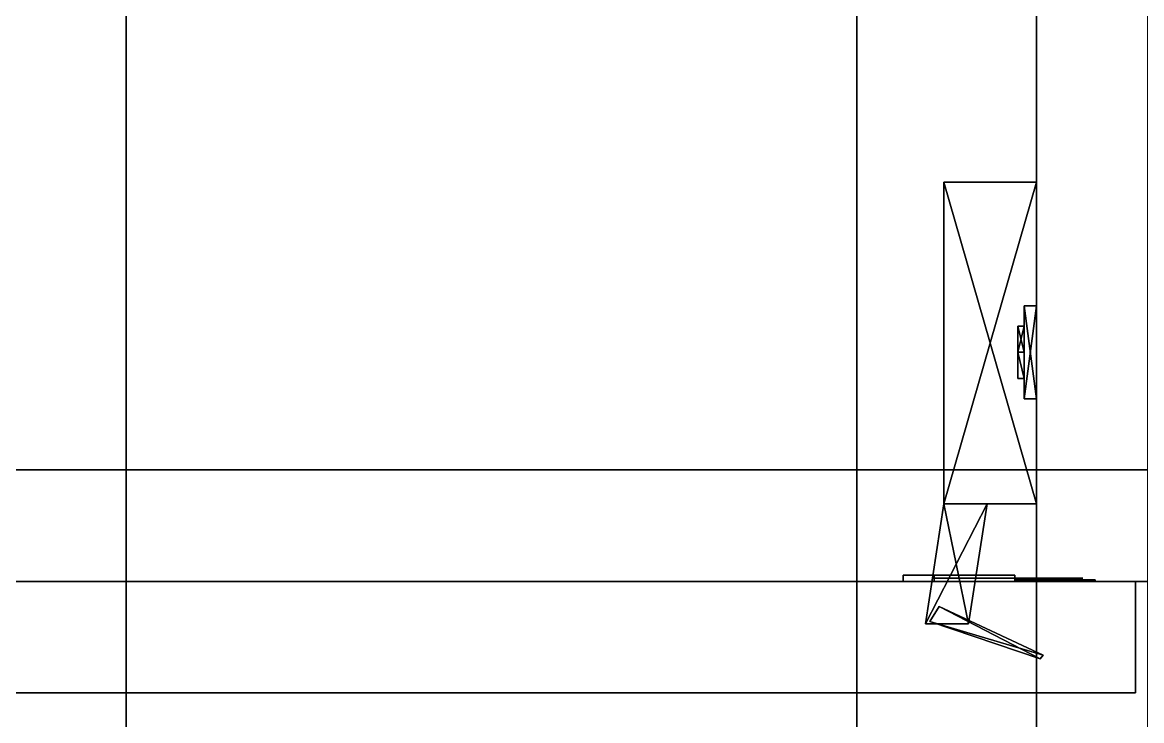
# Model space of a CAD drawing. Extents: x 0 to 6014, y -2453 to 0.
# Drawn here: x 1478.2 to 1659, y -637.5 to -524.7 of the extents above; entities that cross this region are included whole.
import ezdxf

# ---------------------------------------------------------------- set-up
doc = ezdxf.new("R2010")
doc.units = 0
for name, color, linetype in [('LAYER0', 7, 'CONTINUOUS'), ('LAYER1', 7, 'CONTINUOUS'), ('LAYER314', 254, 'CONTINUOUS'), ('LAYER319', 254, 'CONTINUOUS'), ('LAYER336', 254, 'CONTINUOUS'), ('LAYER337', 254, 'CONTINUOUS'), ('LAYER338', 28, 'CONTINUOUS'), ('LAYER339', 253, 'CONTINUOUS'), ('LAYER340', 28, 'CONTINUOUS'), ('LAYER341', 253, 'CONTINUOUS'), ('LAYER342', 254, 'CONTINUOUS'), ('LAYER642', 7, 'CONTINUOUS'), ('LAYER652', 7, 'CONTINUOUS'), ('LAYER685', 7, 'CONTINUOUS'), ('LAYER695', 7, 'CONTINUOUS')]:
    doc.layers.add(name, color=color, linetype=linetype)

msp = doc.modelspace()

# ---------------------------------------------------------------- linework, layer by layer
at = {"layer": 'LAYER0'}
for points, invisible_edges in [([(1510, -265), (4585, 0), (2107, -1840), (1510, -265)], 7), ([(1510, -265, 5), (2107, -1840, 5), (1510, 0, 5), (1510, -265, 5)], 3), ([(1510, 0, 5), (2107, -1840, 5), (4585, 0, 5), (1510, 0, 5)], 3), ([(2107, -1840, 5), (0, -10, 5), (0, -1840, 5), (2107, -1840, 5)], 1), ([(0, -10, 5), (2107, -1840, 5), (1065, -265, 5), (0, -10, 5)], 7), ([(0, -1840), (1065, -265), (2107, -1840), (0, -1840)], 3), ([(2107, -1840), (1065, -265), (1510, -265), (2107, -1840)], 5), ([(1065, -265, 5), (2107, -1840, 5), (1510, -265, 5), (1065, -265, 5)], 3)]:
    msp.add_3dface(points, dxfattribs=dict(at, invisible_edges=invisible_edges))
at = {"layer": 'LAYER314', "invisible_edges": 1}
for points in [[(1660, -597, 2363), (935, -597, 2293), (935, -597, 2363), (1660, -597, 2363)], [(935, -597, 2293), (1660, -597, 2363), (1660, -597, 2293), (935, -597, 2293)], [(1660, -615, 2293), (935, -597, 2293), (1660, -597, 2293), (1660, -615, 2293)], [(935, -597, 2293), (1660, -615, 2293), (935, -615, 2293), (935, -597, 2293)], [(935, -615, 2363), (1660, -597, 2363), (935, -597, 2363), (935, -615, 2363)], [(1660, -597, 2363), (935, -615, 2363), (1660, -615, 2363), (1660, -597, 2363)], [(1660, -615, 2293), (935, -615, 2363), (935, -615, 2293), (1660, -615, 2293)], [(935, -615, 2363), (1660, -615, 2293), (1660, -615, 2363), (935, -615, 2363)]]:
    msp.add_3dface(points, dxfattribs=at)
at = {"layer": 'LAYER319', "invisible_edges": 1}
for points in [[(1642, -415, 1505), (1642, -615, 2293), (1642, -415, 2293), (1642, -415, 1505)], [(1642, -615, 2293), (1642, -415, 1505), (1642, -615, 1505), (1642, -615, 2293)], [(1642, -415, 1505), (1660, -615, 1505), (1642, -615, 1505), (1642, -415, 1505)], [(1660, -615, 1505), (1642, -415, 1505), (1660, -415, 1505), (1660, -615, 1505)], [(1660, -415, 2293), (1642, -615, 2293), (1660, -615, 2293), (1660, -415, 2293)], [(1642, -615, 2293), (1660, -415, 2293), (1642, -415, 2293), (1642, -615, 2293)], [(1660, -615, 1505), (1642, -615, 2293), (1642, -615, 1505), (1660, -615, 1505)], [(1642, -615, 2293), (1660, -615, 1505), (1660, -615, 2293), (1642, -615, 2293)]]:
    msp.add_3dface(points, dxfattribs=at)
at = {"layer": 'LAYER336', "invisible_edges": 1}
for points in [[(1642, -415, 1506), (953, -615, 1506), (953, -415, 1506), (1642, -415, 1506)], [(953, -615, 1506), (1642, -415, 1506), (1642, -615, 1506), (953, -615, 1506)], [(1642, -615, 1524), (953, -415, 1524), (953, -615, 1524), (1642, -615, 1524)], [(953, -415, 1524), (1642, -615, 1524), (1642, -415, 1524), (953, -415, 1524)], [(1642, -415, 1506), (1642, -615, 1524), (1642, -615, 1506), (1642, -415, 1506)], [(1642, -615, 1524), (1642, -415, 1506), (1642, -415, 1524), (1642, -615, 1524)], [(1642, -615, 1524), (953, -615, 1506), (1642, -615, 1506), (1642, -615, 1524)], [(953, -615, 1506), (1642, -615, 1524), (953, -615, 1524), (953, -615, 1506)]]:
    msp.add_3dface(points, dxfattribs=at)
at = {"layer": 'LAYER337', "invisible_edges": 1}
for points in [[(953, -415, 2292), (1642, -615, 2292), (1642, -415, 2292), (953, -415, 2292)], [(1642, -615, 2292), (953, -415, 2292), (953, -615, 2292), (1642, -615, 2292)], [(953, -615, 2274), (1642, -415, 2274), (1642, -615, 2274), (953, -615, 2274)], [(1642, -415, 2274), (953, -615, 2274), (953, -415, 2274), (1642, -415, 2274)], [(1642, -415, 2274), (1642, -615, 2292), (1642, -615, 2274), (1642, -415, 2274)], [(1642, -615, 2292), (1642, -415, 2274), (1642, -415, 2292), (1642, -615, 2292)], [(953, -615, 2274), (1642, -615, 2292), (953, -615, 2292), (953, -615, 2274)], [(1642, -615, 2292), (953, -615, 2274), (1642, -615, 2274), (1642, -615, 2292)]]:
    msp.add_3dface(points, dxfattribs=at)
at = {"layer": 'LAYER338'}
for points in [[(1620.5, -614, 1629), (1620.5, -615, 1629), (1620.5, -614, 1629)], [(1620.5, -614, 1587), (1638.5, -614, 1587), (1638.5, -614, 1587), (1620.5, -614, 1587)], [(1620.5, -614, 1629), (1638.5, -614, 1629), (1638.5, -614, 1629), (1620.5, -614, 1629)], [(1638.5, -614, 1587), (1638.5, -615, 1587), (1620.5, -615, 1587), (1620.5, -614, 1587)], [(1620.5, -615, 1587), (1620.5, -615, 1629), (1620.5, -614, 1629), (1620.5, -614, 1587)], [(1638.5, -614, 1629), (1638.5, -615, 1629), (1620.5, -615, 1629), (1620.5, -614, 1629)], [(1625.5, -614, 1599), (1625.5, -615, 1599), (1625.5, -615, 1617), (1625.5, -614, 1617)], [(1625.5, -614, 1599), (1625.5, -615, 1599), (1638.5, -615, 1599), (1638.5, -614, 1599)], [(1625.5, -614, 1617), (1625.5, -615, 1617), (1638.5, -615, 1617), (1638.5, -614, 1617)], [(1638.5, -614, 1599), (1638.5, -615, 1599), (1638.5, -615, 1587), (1638.5, -614, 1587)], [(1638.5, -614, 1617), (1638.5, -615, 1617), (1638.5, -615, 1629), (1638.5, -614, 1629)], [(1620.5, -615, 1587), (1638.5, -615, 1587), (1638.5, -615, 1629), (1620.5, -615, 1629)], [(1625.5, -615, 1599), (1625.5, -615, 1617), (1625.5, -615, 1599)], [(1638.5, -615, 1599), (1638.5, -615, 1587), (1638.5, -615, 1599)], [(1638.5, -615, 1617), (1638.5, -615, 1629), (1638.5, -615, 1617)]]:
    msp.add_3dface(points, dxfattribs=at)
for points, invisible_edges in [([(1620.5, -614, 1629), (1620.5, -614, 1587), (1625.5, -614, 1599), (1625.5, -614, 1617)], 10), ([(1620.5, -614, 1587), (1625.5, -614, 1599), (1638.5, -614, 1599), (1638.5, -614, 1587)], 1), ([(1620.5, -614, 1629), (1625.5, -614, 1617), (1638.5, -614, 1617), (1638.5, -614, 1629)], 1), ([(1638.5, -614.5, 1617), (1638.5, -614.5, 1599), (1625.5, -614.5, 1599), (1625.5, -614.5, 1617)], 1), ([(1642.709, -614.5, 1613.317), (1642.5, -614.5, 1602.5), (1638.5, -614.5, 1599), (1638.5, -614.5, 1617)], 5), ([(1649.5, -614.5, 1613.5), (1649.5, -614.5, 1602.5), (1642.5, -614.5, 1602.5), (1642.709, -614.5, 1613.317)], 4), ([(1638.5, -614.75, 1595), (1643.475, -614.75, 1595.99), (1642.5, -614.75, 1602.5), (1638.5, -614.75, 1599)], 2), ([(1643.475, -614.75, 1620.01), (1638.5, -614.75, 1621), (1638.5, -614.75, 1617), (1642.5, -614.75, 1613.5)], 8), ([(1643.475, -614.75, 1595.99), (1647.692, -614.75, 1598.808), (1646, -614.75, 1602.5), (1642.5, -614.75, 1602.5)], 10), ([(1647.692, -614.75, 1617.192), (1643.475, -614.75, 1620.01), (1642.5, -614.75, 1613.5), (1646, -614.75, 1613.5)], 10), ([(1647.692, -614.75, 1598.808), (1650.51, -614.75, 1603.025), (1649.5, -614.75, 1602.5), (1646, -614.75, 1602.5)], 10), ([(1650.51, -614.75, 1612.975), (1647.692, -614.75, 1617.192), (1646, -614.75, 1613.5), (1649.5, -614.75, 1613.5)], 10), ([(1650.51, -614.75, 1603.025), (1651.5, -614.75, 1608), (1649.5, -614.75, 1608), (1649.5, -614.75, 1602.5)], 10), ([(1651.5, -614.75, 1608), (1650.51, -614.75, 1612.975), (1649.5, -614.75, 1613.5), (1649.5, -614.75, 1608)], 10)]:
    msp.add_3dface(points, dxfattribs=dict(at, invisible_edges=invisible_edges))
at = {"layer": 'LAYER339'}
for points in [[(1642, -602.5, 1601.217), (1627.079, -602.5, 1601.217), (1642, -550.5, 1601.217), (1642, -602.5, 1601.217)], [(1642, -550.5, 1601.217), (1627.079, -602.5, 1601.217), (1627.079, -550.5, 1601.217), (1642, -550.5, 1601.217)], [(1642, -550.5, 1601.217), (1627.079, -550.5, 1601.217), (1642, -550.5, 1614.783), (1642, -550.5, 1601.217)], [(1642, -550.5, 1614.783), (1627.079, -550.5, 1601.217), (1627.079, -550.5, 1614.783), (1642, -550.5, 1614.783)], [(1642, -550.5, 1614.783), (1627.079, -550.5, 1614.783), (1642, -602.5, 1614.783), (1642, -550.5, 1614.783)], [(1642, -602.5, 1614.783), (1627.079, -550.5, 1614.783), (1627.079, -602.5, 1614.783), (1642, -602.5, 1614.783)], [(1627.079, -602.5, 1601.217), (1627.079, -602.5, 1614.783), (1627.079, -550.5, 1601.217), (1627.079, -602.5, 1601.217)], [(1627.079, -550.5, 1601.217), (1627.079, -602.5, 1614.783), (1627.079, -550.5, 1614.783), (1627.079, -550.5, 1601.217)], [(1640.01, -585.5, 1634), (1642, -585.5, 1634), (1642, -570.5, 1634), (1640.01, -585.5, 1634)], [(1640.01, -585.5, 1634), (1642, -570.5, 1634), (1640.01, -570.5, 1634), (1640.01, -585.5, 1634)], [(1640.01, -570.5, 1634), (1642, -570.5, 1634), (1642, -570.5, 1582), (1640.01, -570.5, 1634)], [(1640.01, -570.5, 1634), (1642, -570.5, 1582), (1640.01, -570.5, 1582), (1640.01, -570.5, 1634)], [(1640.01, -570.5, 1582), (1642, -570.5, 1582), (1642, -585.5, 1582), (1640.01, -570.5, 1582)], [(1640.01, -570.5, 1582), (1642, -585.5, 1582), (1640.01, -585.5, 1582), (1640.01, -570.5, 1582)], [(1640.01, -585.5, 1582), (1640.01, -585.5, 1634), (1640.01, -570.5, 1634), (1640.01, -585.5, 1582)], [(1640.01, -585.5, 1582), (1640.01, -570.5, 1634), (1640.01, -570.5, 1582), (1640.01, -585.5, 1582)], [(1639.016, -578, 1621.291), (1639.016, -573.7573, 1626.087), (1640.01, -578, 1621.291), (1639.016, -578, 1621.291)], [(1640.01, -578, 1621.291), (1639.016, -573.7573, 1626.087), (1640.01, -573.7573, 1626.087), (1640.01, -578, 1621.291)], [(1639.016, -573.7573, 1626.087), (1639.016, -578, 1630.883), (1640.01, -573.7573, 1626.087), (1639.016, -573.7573, 1626.087)], [(1640.01, -573.7573, 1626.087), (1639.016, -578, 1630.883), (1640.01, -578, 1630.883), (1640.01, -573.7573, 1626.087)], [(1639.016, -578, 1630.883), (1639.016, -573.7573, 1626.087), (1639.016, -582.2427, 1626.087), (1639.016, -578, 1630.883)], [(1639.016, -582.2427, 1626.087), (1639.016, -573.7573, 1626.087), (1639.016, -578, 1621.291), (1639.016, -582.2427, 1626.087)], [(1639.016, -578, 1585.117), (1639.016, -573.7573, 1589.913), (1640.01, -578, 1585.117), (1639.016, -578, 1585.117)], [(1640.01, -578, 1585.117), (1639.016, -573.7573, 1589.913), (1640.01, -573.7573, 1589.913), (1640.01, -578, 1585.117)], [(1639.016, -573.7573, 1589.913), (1639.016, -578, 1594.709), (1640.01, -573.7573, 1589.913), (1639.016, -573.7573, 1589.913)], [(1640.01, -573.7573, 1589.913), (1639.016, -578, 1594.709), (1640.01, -578, 1594.709), (1640.01, -573.7573, 1589.913)], [(1639.016, -578, 1594.709), (1639.016, -573.7573, 1589.913), (1639.016, -582.2427, 1589.913), (1639.016, -578, 1594.709)], [(1639.016, -582.2427, 1589.913), (1639.016, -573.7573, 1589.913), (1639.016, -578, 1585.117), (1639.016, -582.2427, 1589.913)], [(1640.01, -578, 1630.883), (1640.01, -573.7573, 1626.087), (1640.01, -578, 1621.291), (1640.01, -578, 1630.883)], [(1640.01, -578, 1594.709), (1640.01, -573.7573, 1589.913), (1640.01, -578, 1585.117), (1640.01, -578, 1594.709)], [(1639.016, -582.2427, 1626.087), (1639.016, -578, 1621.291), (1640.01, -582.2427, 1626.087), (1639.016, -582.2427, 1626.087)], [(1640.01, -582.2427, 1626.087), (1639.016, -578, 1621.291), (1640.01, -578, 1621.291), (1640.01, -582.2427, 1626.087)], [(1640.01, -578, 1630.883), (1639.016, -578, 1630.883), (1640.01, -582.2427, 1626.087), (1640.01, -578, 1630.883)], [(1640.01, -582.2427, 1626.087), (1639.016, -578, 1630.883), (1639.016, -582.2427, 1626.087), (1640.01, -582.2427, 1626.087)], [(1639.016, -582.2427, 1589.913), (1639.016, -578, 1585.117), (1640.01, -582.2427, 1589.913), (1639.016, -582.2427, 1589.913)], [(1640.01, -582.2427, 1589.913), (1639.016, -578, 1585.117), (1640.01, -578, 1585.117), (1640.01, -582.2427, 1589.913)], [(1640.01, -578, 1594.709), (1639.016, -578, 1594.709), (1640.01, -582.2427, 1589.913), (1640.01, -578, 1594.709)], [(1640.01, -582.2427, 1589.913), (1639.016, -578, 1594.709), (1639.016, -582.2427, 1589.913), (1640.01, -582.2427, 1589.913)], [(1640.01, -578, 1630.883), (1640.01, -578, 1621.291), (1640.01, -582.2427, 1626.087), (1640.01, -578, 1630.883)], [(1640.01, -578, 1594.709), (1640.01, -578, 1585.117), (1640.01, -582.2427, 1589.913), (1640.01, -578, 1594.709)], [(1642, -585.5, 1582), (1642, -585.5, 1634), (1640.01, -585.5, 1634), (1642, -585.5, 1582)], [(1642, -585.5, 1582), (1640.01, -585.5, 1634), (1640.01, -585.5, 1582), (1642, -585.5, 1582)], [(1631.058, -621.8654, 1601.217), (1624.094, -621.8654, 1601.217), (1634.042, -602.5, 1601.217), (1631.058, -621.8654, 1601.217)], [(1634.042, -602.5, 1601.217), (1624.094, -621.8654, 1601.217), (1627.079, -602.5, 1601.217), (1634.042, -602.5, 1601.217)], [(1631.058, -621.8654, 1614.783), (1627.079, -602.5, 1614.783), (1624.094, -621.8654, 1614.783), (1631.058, -621.8654, 1614.783)], [(1624.094, -621.8654, 1601.217), (1624.094, -621.8654, 1614.783), (1627.079, -602.5, 1601.217), (1624.094, -621.8654, 1601.217)], [(1627.079, -602.5, 1601.217), (1624.094, -621.8654, 1614.783), (1627.079, -602.5, 1614.783), (1627.079, -602.5, 1601.217)], [(1634.042, -602.5, 1614.783), (1627.079, -602.5, 1614.783), (1631.058, -621.8654, 1614.783), (1634.042, -602.5, 1614.783)], [(1626.308, -619.0753, 1602.348), (1642.591, -627.5, 1602.348), (1624.818, -621.4556, 1602.348), (1626.308, -619.0753, 1602.348)], [(1626.308, -619.0753, 1613.652), (1624.818, -621.4556, 1613.652), (1643.082, -626.9226, 1613.652), (1626.308, -619.0753, 1613.652)], [(1643.082, -626.9226, 1602.348), (1642.591, -627.5, 1602.348), (1626.308, -619.0753, 1602.348), (1643.082, -626.9226, 1602.348)], [(1643.082, -626.9226, 1613.652), (1624.818, -621.4556, 1613.652), (1642.591, -627.5, 1613.652), (1643.082, -626.9226, 1613.652)], [(1642.591, -627.5, 1602.348), (1642.591, -627.5, 1613.652), (1624.818, -621.4556, 1602.348), (1642.591, -627.5, 1602.348)], [(1624.818, -621.4556, 1602.348), (1642.591, -627.5, 1613.652), (1624.818, -621.4556, 1613.652), (1624.818, -621.4556, 1602.348)]]:
    msp.add_3dface(points, dxfattribs=at)
at = {"layer": 'LAYER340'}
for points in [[(1620.5, -614, 2211), (1620.5, -615, 2211), (1620.5, -614, 2211)], [(1620.5, -614, 2169), (1638.5, -614, 2169), (1638.5, -614, 2169), (1620.5, -614, 2169)], [(1620.5, -614, 2211), (1638.5, -614, 2211), (1638.5, -614, 2211), (1620.5, -614, 2211)], [(1638.5, -614, 2169), (1638.5, -615, 2169), (1620.5, -615, 2169), (1620.5, -614, 2169)], [(1620.5, -615, 2169), (1620.5, -615, 2211), (1620.5, -614, 2211), (1620.5, -614, 2169)], [(1638.5, -614, 2211), (1638.5, -615, 2211), (1620.5, -615, 2211), (1620.5, -614, 2211)], [(1625.5, -614, 2181), (1625.5, -615, 2181), (1625.5, -615, 2199), (1625.5, -614, 2199)], [(1625.5, -614, 2181), (1625.5, -615, 2181), (1638.5, -615, 2181), (1638.5, -614, 2181)], [(1625.5, -614, 2199), (1625.5, -615, 2199), (1638.5, -615, 2199), (1638.5, -614, 2199)], [(1638.5, -614, 2181), (1638.5, -615, 2181), (1638.5, -615, 2169), (1638.5, -614, 2169)], [(1638.5, -614, 2199), (1638.5, -615, 2199), (1638.5, -615, 2211), (1638.5, -614, 2211)], [(1620.5, -615, 2169), (1638.5, -615, 2169), (1638.5, -615, 2211), (1620.5, -615, 2211)], [(1625.5, -615, 2181), (1625.5, -615, 2199), (1625.5, -615, 2181)], [(1638.5, -615, 2181), (1638.5, -615, 2169), (1638.5, -615, 2181)], [(1638.5, -615, 2199), (1638.5, -615, 2211), (1638.5, -615, 2199)]]:
    msp.add_3dface(points, dxfattribs=at)
for points, invisible_edges in [([(1620.5, -614, 2211), (1620.5, -614, 2169), (1625.5, -614, 2181), (1625.5, -614, 2199)], 10), ([(1620.5, -614, 2169), (1625.5, -614, 2181), (1638.5, -614, 2181), (1638.5, -614, 2169)], 1), ([(1620.5, -614, 2211), (1625.5, -614, 2199), (1638.5, -614, 2199), (1638.5, -614, 2211)], 1), ([(1638.5, -614.5, 2199), (1638.5, -614.5, 2181), (1625.5, -614.5, 2181), (1625.5, -614.5, 2199)], 1), ([(1642.709, -614.5, 2195.317), (1642.5, -614.5, 2184.5), (1638.5, -614.5, 2181), (1638.5, -614.5, 2199)], 5), ([(1649.5, -614.5, 2195.5), (1649.5, -614.5, 2184.5), (1642.5, -614.5, 2184.5), (1642.709, -614.5, 2195.317)], 4), ([(1638.5, -614.75, 2177), (1643.475, -614.75, 2177.99), (1642.5, -614.75, 2184.5), (1638.5, -614.75, 2181)], 2), ([(1643.475, -614.75, 2202.01), (1638.5, -614.75, 2203), (1638.5, -614.75, 2199), (1642.5, -614.75, 2195.5)], 8), ([(1643.475, -614.75, 2177.99), (1647.692, -614.75, 2180.808), (1646, -614.75, 2184.5), (1642.5, -614.75, 2184.5)], 10), ([(1647.692, -614.75, 2199.192), (1643.475, -614.75, 2202.01), (1642.5, -614.75, 2195.5), (1646, -614.75, 2195.5)], 10), ([(1647.692, -614.75, 2180.808), (1650.51, -614.75, 2185.025), (1649.5, -614.75, 2184.5), (1646, -614.75, 2184.5)], 10), ([(1650.51, -614.75, 2194.975), (1647.692, -614.75, 2199.192), (1646, -614.75, 2195.5), (1649.5, -614.75, 2195.5)], 10), ([(1650.51, -614.75, 2185.025), (1651.5, -614.75, 2190), (1649.5, -614.75, 2190), (1649.5, -614.75, 2184.5)], 10), ([(1651.5, -614.75, 2190), (1650.51, -614.75, 2194.975), (1649.5, -614.75, 2195.5), (1649.5, -614.75, 2190)], 10)]:
    msp.add_3dface(points, dxfattribs=dict(at, invisible_edges=invisible_edges))
at = {"layer": 'LAYER341'}
for points in [[(1642, -602.5, 2183.217), (1627.079, -602.5, 2183.217), (1642, -550.5, 2183.217), (1642, -602.5, 2183.217)], [(1642, -550.5, 2183.217), (1627.079, -602.5, 2183.217), (1627.079, -550.5, 2183.217), (1642, -550.5, 2183.217)], [(1642, -550.5, 2183.217), (1627.079, -550.5, 2183.217), (1642, -550.5, 2196.783), (1642, -550.5, 2183.217)], [(1642, -550.5, 2196.783), (1627.079, -550.5, 2183.217), (1627.079, -550.5, 2196.783), (1642, -550.5, 2196.783)], [(1642, -550.5, 2196.783), (1627.079, -550.5, 2196.783), (1642, -602.5, 2196.783), (1642, -550.5, 2196.783)], [(1642, -602.5, 2196.783), (1627.079, -550.5, 2196.783), (1627.079, -602.5, 2196.783), (1642, -602.5, 2196.783)], [(1627.079, -602.5, 2183.217), (1627.079, -602.5, 2196.783), (1627.079, -550.5, 2183.217), (1627.079, -602.5, 2183.217)], [(1627.079, -550.5, 2183.217), (1627.079, -602.5, 2196.783), (1627.079, -550.5, 2196.783), (1627.079, -550.5, 2183.217)], [(1640.01, -585.5, 2216), (1642, -585.5, 2216), (1642, -570.5, 2216), (1640.01, -585.5, 2216)], [(1640.01, -585.5, 2216), (1642, -570.5, 2216), (1640.01, -570.5, 2216), (1640.01, -585.5, 2216)], [(1640.01, -570.5, 2216), (1642, -570.5, 2216), (1642, -570.5, 2164), (1640.01, -570.5, 2216)], [(1640.01, -570.5, 2216), (1642, -570.5, 2164), (1640.01, -570.5, 2164), (1640.01, -570.5, 2216)], [(1640.01, -570.5, 2164), (1642, -570.5, 2164), (1642, -585.5, 2164), (1640.01, -570.5, 2164)], [(1640.01, -570.5, 2164), (1642, -585.5, 2164), (1640.01, -585.5, 2164), (1640.01, -570.5, 2164)], [(1640.01, -585.5, 2164), (1640.01, -585.5, 2216), (1640.01, -570.5, 2216), (1640.01, -585.5, 2164)], [(1640.01, -585.5, 2164), (1640.01, -570.5, 2216), (1640.01, -570.5, 2164), (1640.01, -585.5, 2164)], [(1639.016, -578, 2203.291), (1639.016, -573.7573, 2208.087), (1640.01, -578, 2203.291), (1639.016, -578, 2203.291)], [(1640.01, -578, 2203.291), (1639.016, -573.7573, 2208.087), (1640.01, -573.7573, 2208.087), (1640.01, -578, 2203.291)], [(1639.016, -573.7573, 2208.087), (1639.016, -578, 2212.883), (1640.01, -573.7573, 2208.087), (1639.016, -573.7573, 2208.087)], [(1640.01, -573.7573, 2208.087), (1639.016, -578, 2212.883), (1640.01, -578, 2212.883), (1640.01, -573.7573, 2208.087)], [(1639.016, -578, 2212.883), (1639.016, -573.7573, 2208.087), (1639.016, -582.2427, 2208.087), (1639.016, -578, 2212.883)], [(1639.016, -582.2427, 2208.087), (1639.016, -573.7573, 2208.087), (1639.016, -578, 2203.291), (1639.016, -582.2427, 2208.087)], [(1639.016, -578, 2167.117), (1639.016, -573.7573, 2171.913), (1640.01, -578, 2167.117), (1639.016, -578, 2167.117)], [(1640.01, -578, 2167.117), (1639.016, -573.7573, 2171.913), (1640.01, -573.7573, 2171.913), (1640.01, -578, 2167.117)], [(1639.016, -573.7573, 2171.913), (1639.016, -578, 2176.709), (1640.01, -573.7573, 2171.913), (1639.016, -573.7573, 2171.913)], [(1640.01, -573.7573, 2171.913), (1639.016, -578, 2176.709), (1640.01, -578, 2176.709), (1640.01, -573.7573, 2171.913)], [(1639.016, -578, 2176.709), (1639.016, -573.7573, 2171.913), (1639.016, -582.2427, 2171.913), (1639.016, -578, 2176.709)], [(1639.016, -582.2427, 2171.913), (1639.016, -573.7573, 2171.913), (1639.016, -578, 2167.117), (1639.016, -582.2427, 2171.913)], [(1640.01, -578, 2212.883), (1640.01, -573.7573, 2208.087), (1640.01, -578, 2203.291), (1640.01, -578, 2212.883)], [(1640.01, -578, 2176.709), (1640.01, -573.7573, 2171.913), (1640.01, -578, 2167.117), (1640.01, -578, 2176.709)], [(1639.016, -582.2427, 2208.087), (1639.016, -578, 2203.291), (1640.01, -582.2427, 2208.087), (1639.016, -582.2427, 2208.087)], [(1640.01, -582.2427, 2208.087), (1639.016, -578, 2203.291), (1640.01, -578, 2203.291), (1640.01, -582.2427, 2208.087)], [(1640.01, -578, 2212.883), (1639.016, -578, 2212.883), (1640.01, -582.2427, 2208.087), (1640.01, -578, 2212.883)], [(1640.01, -582.2427, 2208.087), (1639.016, -578, 2212.883), (1639.016, -582.2427, 2208.087), (1640.01, -582.2427, 2208.087)], [(1639.016, -582.2427, 2171.913), (1639.016, -578, 2167.117), (1640.01, -582.2427, 2171.913), (1639.016, -582.2427, 2171.913)], [(1640.01, -582.2427, 2171.913), (1639.016, -578, 2167.117), (1640.01, -578, 2167.117), (1640.01, -582.2427, 2171.913)], [(1640.01, -578, 2176.709), (1639.016, -578, 2176.709), (1640.01, -582.2427, 2171.913), (1640.01, -578, 2176.709)], [(1640.01, -582.2427, 2171.913), (1639.016, -578, 2176.709), (1639.016, -582.2427, 2171.913), (1640.01, -582.2427, 2171.913)], [(1640.01, -578, 2212.883), (1640.01, -578, 2203.291), (1640.01, -582.2427, 2208.087), (1640.01, -578, 2212.883)], [(1640.01, -578, 2176.709), (1640.01, -578, 2167.117), (1640.01, -582.2427, 2171.913), (1640.01, -578, 2176.709)], [(1642, -585.5, 2164), (1642, -585.5, 2216), (1640.01, -585.5, 2216), (1642, -585.5, 2164)], [(1642, -585.5, 2164), (1640.01, -585.5, 2216), (1640.01, -585.5, 2164), (1642, -585.5, 2164)], [(1631.058, -621.8654, 2183.217), (1624.094, -621.8654, 2183.217), (1634.042, -602.5, 2183.217), (1631.058, -621.8654, 2183.217)], [(1634.042, -602.5, 2183.217), (1624.094, -621.8654, 2183.217), (1627.079, -602.5, 2183.217), (1634.042, -602.5, 2183.217)], [(1631.058, -621.8654, 2196.783), (1627.079, -602.5, 2196.783), (1624.094, -621.8654, 2196.783), (1631.058, -621.8654, 2196.783)], [(1624.094, -621.8654, 2183.217), (1624.094, -621.8654, 2196.783), (1627.079, -602.5, 2183.217), (1624.094, -621.8654, 2183.217)], [(1627.079, -602.5, 2183.217), (1624.094, -621.8654, 2196.783), (1627.079, -602.5, 2196.783), (1627.079, -602.5, 2183.217)], [(1634.042, -602.5, 2196.783), (1627.079, -602.5, 2196.783), (1631.058, -621.8654, 2196.783), (1634.042, -602.5, 2196.783)], [(1626.308, -619.0753, 2184.348), (1642.591, -627.5, 2184.348), (1624.818, -621.4556, 2184.348), (1626.308, -619.0753, 2184.348)], [(1626.308, -619.0753, 2195.652), (1624.818, -621.4556, 2195.652), (1643.082, -626.9226, 2195.652), (1626.308, -619.0753, 2195.652)], [(1643.082, -626.9226, 2184.348), (1642.591, -627.5, 2184.348), (1626.308, -619.0753, 2184.348), (1643.082, -626.9226, 2184.348)], [(1643.082, -626.9226, 2195.652), (1624.818, -621.4556, 2195.652), (1642.591, -627.5, 2195.652), (1643.082, -626.9226, 2195.652)], [(1642.591, -627.5, 2184.348), (1642.591, -627.5, 2195.652), (1624.818, -621.4556, 2184.348), (1642.591, -627.5, 2184.348)], [(1624.818, -621.4556, 2184.348), (1642.591, -627.5, 2195.652), (1624.818, -621.4556, 2195.652), (1624.818, -621.4556, 2184.348)]]:
    msp.add_3dface(points, dxfattribs=at)
at = {"layer": 'LAYER342', "invisible_edges": 1}
for points in [[(1299, -615, 2290), (1658, -615, 1487), (1299, -615, 1487), (1299, -615, 2290)], [(1658, -615, 1487), (1299, -615, 2290), (1658, -615, 2290), (1658, -615, 1487)], [(1299, -633, 1487), (1658, -615, 1487), (1658, -633, 1487), (1299, -633, 1487)], [(1658, -615, 1487), (1299, -633, 1487), (1299, -615, 1487), (1658, -615, 1487)], [(1299, -615, 2290), (1658, -633, 2290), (1658, -615, 2290), (1299, -615, 2290)], [(1658, -633, 2290), (1299, -615, 2290), (1299, -633, 2290), (1658, -633, 2290)], [(1658, -633, 2290), (1658, -615, 1487), (1658, -615, 2290), (1658, -633, 2290)], [(1658, -615, 1487), (1658, -633, 2290), (1658, -633, 1487), (1658, -615, 1487)], [(1658, -633, 2290), (1299, -633, 1487), (1658, -633, 1487), (1658, -633, 2290)], [(1299, -633, 1487), (1658, -633, 2290), (1299, -633, 2290), (1299, -633, 1487)]]:
    msp.add_3dface(points, dxfattribs=at)
at = {"layer": 'LAYER642', "invisible_edges": 1}
for points in [[(1642, -415, 156), (961, -823, 156), (961, -415, 156), (1642, -415, 156)], [(961, -823, 156), (1642, -415, 156), (1642, -823, 156), (961, -823, 156)], [(1642, -823, 174), (961, -415, 174), (961, -823, 174), (1642, -823, 174)], [(961, -415, 174), (1642, -823, 174), (1642, -415, 174), (961, -415, 174)], [(1642, -415, 156), (1642, -823, 174), (1642, -823, 156), (1642, -415, 156)], [(1642, -823, 174), (1642, -415, 156), (1642, -415, 174), (1642, -823, 174)]]:
    msp.add_3dface(points, dxfattribs=at)
at = {"layer": 'LAYER652', "invisible_edges": 1}
for points in [[(1642, -415, 155), (1642, -823, 912), (1642, -415, 912), (1642, -415, 155)], [(1642, -823, 912), (1642, -415, 155), (1642, -823, 155), (1642, -823, 912)], [(1642, -415, 155), (1660, -823, 155), (1642, -823, 155), (1642, -415, 155)], [(1660, -823, 155), (1642, -415, 155), (1660, -415, 155), (1660, -823, 155)], [(1660, -415, 912), (1642, -823, 912), (1660, -823, 912), (1660, -415, 912)], [(1642, -823, 912), (1660, -415, 912), (1642, -415, 912), (1642, -823, 912)]]:
    msp.add_3dface(points, dxfattribs=at)
at = {"layer": 'LAYER685'}
for points, invisible_edges in [([(1768, -753, 937), (1495, -798, 937), (1660, -415, 937), (1768, -753, 937)], 7), ([(1495, -458, 937), (1660, -415, 937), (1495, -798, 937), (1495, -458, 937)], 3), ([(1495, -458, 957), (1768, -753, 957), (1660, -415, 957), (1495, -458, 957)], 7), ([(1495, -798, 957), (1768, -753, 957), (1495, -458, 957), (1495, -798, 957)], 3)]:
    msp.add_3dface(points, dxfattribs=dict(at, invisible_edges=invisible_edges))
at = {"layer": 'LAYER695'}
for points, invisible_edges in [([(1660, -415, 5), (1613, -750, 5), (1613, -415, 5), (1660, -415, 5)], 1), ([(1613, -750, 5), (1660, -415, 5), (3628, -750, 5), (1613, -750, 5)], 3), ([(1613, -415, 155), (1613, -750, 5), (1613, -750, 155), (1613, -415, 155)], 1), ([(1613, -750, 5), (1613, -415, 155), (1613, -415, 5), (1613, -750, 5)], 1), ([(3628, -750, 155), (1613, -415, 155), (1613, -750, 155), (3628, -750, 155)], 1), ([(1613, -415, 155), (3628, -750, 155), (1660, -415, 155), (1613, -415, 155)], 3)]:
    msp.add_3dface(points, dxfattribs=dict(at, invisible_edges=invisible_edges))

# ---------------------------------------------------------------- meshes
at = {"layer": 'LAYER1'}
mesh = msp.add_polymesh((11, 2), dxfattribs=at)
for k, corner in enumerate([(2257, -1690, 2334), (2257, -2453, 2334), (150, -1690, 2334), (2257, -1690, 2334), (150, -160, 2334), (150, -1690, 2334), (915, -160, 2334), (150, -160, 2334), (915, -415, 2334), (915, -160, 2334), (1660, -415, 2334), (915, -415, 2334), (1660, -150, 2334), (1660, -415, 2334), (4435, -150, 2334), (1660, -150, 2334), (4435, -790, 2334), (4435, -150, 2334), (6013.688, -790, 2334), (4435, -790, 2334), (6013.688, -640, 2334), (4585, -640, 2334)]):
    mesh.set_mesh_vertex(divmod(k, 2), corner)
at = {"layer": 'LAYER338'}
mesh = msp.add_polymesh((2, 9), dxfattribs=at)
for k, corner in enumerate([(1638.5, -614.75, 1595), (1643.475, -614.75, 1595.99), (1647.692, -614.75, 1598.808), (1650.51, -614.75, 1603.025), (1651.5, -614.75, 1608), (1650.51, -614.75, 1612.975), (1647.692, -614.75, 1617.192), (1643.475, -614.75, 1620.01), (1638.5, -614.75, 1621), (1638.5, -615, 1595), (1643.475, -615, 1595.99), (1647.692, -615, 1598.808), (1650.51, -615, 1603.025), (1651.5, -615, 1608), (1650.51, -615, 1612.975), (1647.692, -615, 1617.192), (1643.475, -615, 1620.01), (1638.5, -615, 1621)]):
    mesh.set_mesh_vertex(divmod(k, 9), corner)
at = {"layer": 'LAYER340'}
mesh = msp.add_polymesh((2, 9), dxfattribs=at)
for k, corner in enumerate([(1638.5, -614.75, 2177), (1643.475, -614.75, 2177.99), (1647.692, -614.75, 2180.808), (1650.51, -614.75, 2185.025), (1651.5, -614.75, 2190), (1650.51, -614.75, 2194.975), (1647.692, -614.75, 2199.192), (1643.475, -614.75, 2202.01), (1638.5, -614.75, 2203), (1638.5, -615, 2177), (1643.475, -615, 2177.99), (1647.692, -615, 2180.808), (1650.51, -615, 2185.025), (1651.5, -615, 2190), (1650.51, -615, 2194.975), (1647.692, -615, 2199.192), (1643.475, -615, 2202.01), (1638.5, -615, 2203)]):
    mesh.set_mesh_vertex(divmod(k, 9), corner)

doc.saveas('drawing.dxf')
